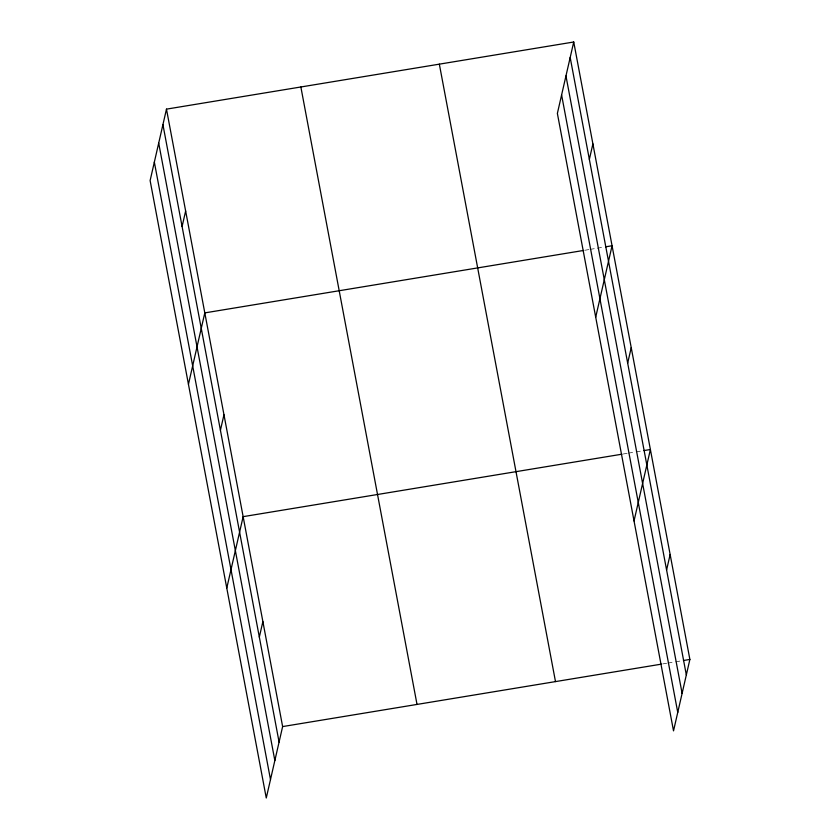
<?xml version="1.0" encoding="UTF-8"?>
<svg xmlns="http://www.w3.org/2000/svg" width="840" height="840" viewBox="0 0 840 840"><rect width="100%" height="100%" fill="white"/><g stroke="black" fill="none" stroke-linecap="round" stroke-linejoin="round"><path stroke-width="0.63" stroke-dasharray="4.2 3.15" d="M584.924 250.236L588.798 249.596M590.09 249.375L604.307 247.034M623.259 453.989L627.134 453.348M628.425 453.138L634.883 452.067M636.174 451.857L642.642 450.796M662.75 663.915L666.624 663.285M667.916 663.065L674.373 662.004M675.665 661.794L682.133 660.723"/><path stroke-width="1.26" d="M166.478 109.137L150.119 180.558L266.269 798L282.629 726.579L166.478 109.137L573.731 42L689.881 659.442L673.523 730.863L557.372 113.421L573.731 42M182.091 226.496L185.64 211.008M188.444 384.31L204.803 312.889L583.632 250.446M220.416 430.259L223.965 414.771M226.779 588.063L243.138 516.653L621.957 454.199M259.329 637.098L262.878 621.611M589.355 159.369L592.904 143.882M595.707 317.173L612.066 245.753L605.598 246.823M627.679 363.122L631.228 347.634M634.032 520.937L650.391 449.516L643.933 450.576M666.593 569.972L670.142 554.484M282.629 726.579L661.458 664.135M683.424 660.513L689.881 659.442M570.182 57.488L686.332 674.929M565.961 75.947L682.111 693.389M561.603 94.962L677.754 712.404M439.341 64.155L555.492 681.597M300.867 86.982L417.018 704.424M162.928 124.624L279.08 742.067M158.697 143.084L274.848 760.525M154.34 162.099L270.491 779.541"/></g></svg>
